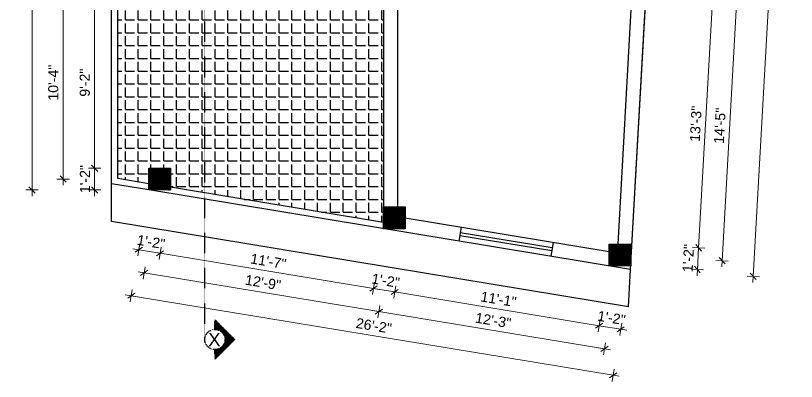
# Model space of a CAD drawing. Header units: inches. Extents: x -14619 to 1971361, y -855114 to -978.
# Drawn here: x 17587 to 18089, y -13115 to -12879 of the extents above; entities that cross this region are included whole.
import ezdxf

# ---------------------------------------------------------------- set-up
doc = ezdxf.new("R2010")
doc.units = ezdxf.units.IN
doc.header["$LTSCALE"] = 0.5
doc.header["$MEASUREMENT"] = 0
doc.header["$PDMODE"] = 66
doc.linetypes.add('CENTERX2', pattern=[4, 2.5, -0.5, 0.5, -0.5])
doc.layers.add('A-Sect-Iden', color=111, linetype='CENTERX2')
doc.layers.add('DIM', color=180, linetype='Continuous', lineweight=5)
doc.layers.add('Toilet', color=7, linetype='Continuous', lineweight=25)
doc.styles.add('arial', font='arial.ttf')
doc.styles.add('HEADING', font='swissel.ttf')
doc.dimstyles.new('1 96', dxfattribs={"dimtxt": 6.5, "dimasz": 4, "dimexe": 0, "dimexo": 0, "dimgap": 3, "dimtad": 1, "dimdec": 0, "dimzin": 11, "dimdsep": 46, "dimlunit": 3, "dimtxsty": 'arial', "dimblk": 'oblique', "dimcen": 4, "dimse1": 1, "dimse2": 1, "dimclrd": 256, "dimclre": 256, "dimclrt": 256, "dimadec": 0, "dimazin": 0, "dimtfac": 1, "dimtdec": 0, "dimtix": 1, "dimtmove": 0, "dimatfit": 3, "dimldrblk": 'Arrow2', "dimfxl": 1, "dimtolj": 1, "dimtzin": 0, "dimlwd": -1, "dimlwe": 9, "dimarcsym": 0})
pattern_1 = [(45, (-11973.81023, 5817.94261), (-0.08838834765, 0.08838834765), [])]

# ---------------------------------------------------------------- blocks, each defined once
blk = doc.blocks.new('oblique')
at = {"lineweight": 9}
for p, q in [((1, 0), (-1, 0)), ((-0.5, -0.5), (0.5, 0.5)), ((0, 1), (0, -1))]:
    blk.add_line(p, q, dxfattribs=at)
blk = doc.blocks.new('*D1276')
at = {"layer": 'Defpoints', "color": 0, "transparency": 16777216}
for p in [(17686.28, -12991.47), (17823.28, -13016.38), (17679.56, -13032.18)]:
    blk.add_point(p, dxfattribs=at)
at = {"layer": 'DIM', "transparency": 16777216}
blk.add_line((17816.93, -13054.84), (17679.56, -13032.18), dxfattribs=at)
at = {"layer": 'DIM', "transparency": 16777216, "xscale": 4, "yscale": 4, "zscale": 4}
for p, rotation in [((17679.56, -13032.18), 170.6334039607932), ((17816.93, -13054.84), 350.6334039607932)]:
    blk.add_blockref('oblique', p, dxfattribs=dict(at, rotation=rotation))
at = {"layer": 'DIM', "transparency": 16777216, "insert": (17749.27, -13037.33), "char_height": 6.5, "attachment_point": 5, "rotation": 350.6334, "style": 'arial'}
blk.add_mtext('\\A1;11\'-7"', dxfattribs=at)
blk = doc.blocks.new('_Oblique')
at = {"color": 0, "linetype": 'ByBlock', "lineweight": -2}
blk.add_line((-0.5, -0.5), (0.5, 0.5), dxfattribs=at)
blk = doc.blocks.new('Arrow2')
for p, q in [((-4.1, 0.75), (-3.08, 0)), ((0, 0), (-4.1, 0.75)), ((-3.08, 0), (-4.1, -0.75)), ((-4.1, -0.75), (0, 0))]:
    blk.add_line(p, q)
blk.add_solid([(-4.1, 0.75), (0, 0), (-3.08, 0), (-4.1, -0.75)])
blk = doc.blocks.new('*D1277')
at = {"layer": 'Defpoints', "color": 0, "transparency": 16777216}
for p in [(17672.28, -12991.47), (17686.28, -12991.47), (17665.93, -13029.94)]:
    blk.add_point(p, dxfattribs=at)
at = {"layer": 'DIM', "transparency": 16777216}
for p, q in [((17665.93, -13029.94), (17661.99, -13029.28)), ((17679.56, -13032.18), (17665.93, -13029.94)), ((17679.56, -13032.18), (17683.51, -13032.83))]:
    blk.add_line(p, q, dxfattribs=at)
at = {"layer": 'DIM', "transparency": 16777216, "xscale": 4, "yscale": 4, "zscale": 4}
for p, rotation in [((17665.93, -13029.94), 350.6334039607932), ((17679.56, -13032.18), 170.6334039607932)]:
    blk.add_blockref('oblique', p, dxfattribs=dict(at, rotation=rotation))
at = {"layer": 'DIM', "transparency": 16777216, "insert": (17673.77, -13024.88), "char_height": 6.5, "attachment_point": 5, "rotation": 350.6334, "style": 'arial'}
blk.add_mtext('\\A1;1\'-2"', dxfattribs=at)
blk = doc.blocks.new('*D1278')
at = {"layer": 'Defpoints', "color": 0, "transparency": 16777216}
for p in [(17823.28, -13016.38), (17837.28, -13016.38), (17830.56, -13057.09)]:
    blk.add_point(p, dxfattribs=at)
at = {"layer": 'DIM', "transparency": 16777216}
for p, q in [((17816.93, -13054.84), (17812.99, -13054.19)), ((17816.93, -13054.84), (17830.56, -13057.09)), ((17830.56, -13057.09), (17834.51, -13057.74))]:
    blk.add_line(p, q, dxfattribs=at)
at = {"layer": 'DIM', "transparency": 16777216, "xscale": 4, "yscale": 4, "zscale": 4}
for p, rotation in [((17816.93, -13054.84), 350.6334039607932), ((17830.56, -13057.09), 170.6334039607932)]:
    blk.add_blockref('oblique', p, dxfattribs=dict(at, rotation=rotation))
at = {"layer": 'DIM', "transparency": 16777216, "insert": (17824.77, -13049.79), "char_height": 6.5, "attachment_point": 5, "rotation": 350.6334, "style": 'arial'}
blk.add_mtext('\\A1;1\'-2"', dxfattribs=at)
blk = doc.blocks.new('*D1279')
at = {"layer": 'Defpoints', "color": 0, "transparency": 16777216}
for p in [(17837.28, -13016.38), (17968.53, -13040.28), (17962.17, -13078.8)]:
    blk.add_point(p, dxfattribs=at)
at = {"layer": 'DIM', "transparency": 16777216}
blk.add_line((17830.56, -13057.09), (17962.17, -13078.8), dxfattribs=at)
at = {"layer": 'DIM', "transparency": 16777216, "xscale": 4, "yscale": 4, "zscale": 4}
for p, rotation in [((17830.56, -13057.09), 170.6334039607932), ((17962.17, -13078.8), 350.6334039607932)]:
    blk.add_blockref('oblique', p, dxfattribs=dict(at, rotation=rotation))
at = {"layer": 'DIM', "transparency": 16777216, "insert": (17897.39, -13061.77), "char_height": 6.5, "attachment_point": 5, "rotation": 350.6334, "style": 'arial'}
blk.add_mtext('\\A1;11\'-1"', dxfattribs=at)
blk = doc.blocks.new('*D1280')
at = {"layer": 'Defpoints', "color": 0, "transparency": 16777216}
for p in [(17968.53, -13040.28), (17982.4, -13042.62), (17976.05, -13081.09)]:
    blk.add_point(p, dxfattribs=at)
at = {"layer": 'DIM', "transparency": 16777216}
for p, q in [((17962.17, -13078.8), (17958.23, -13078.15)), ((17962.17, -13078.8), (17976.05, -13081.09)), ((17976.05, -13081.09), (17980, -13081.74))]:
    blk.add_line(p, q, dxfattribs=at)
at = {"layer": 'DIM', "transparency": 16777216, "xscale": 4, "yscale": 4, "zscale": 4}
for p, rotation in [((17962.17, -13078.8), 350.6334039607932), ((17976.05, -13081.09), 170.6334039607932)]:
    blk.add_blockref('oblique', p, dxfattribs=dict(at, rotation=rotation))
at = {"layer": 'DIM', "transparency": 16777216, "insert": (17970.13, -13073.76), "char_height": 6.5, "attachment_point": 5, "rotation": 350.6334, "style": 'arial'}
blk.add_mtext('\\A1;1\'-2"', dxfattribs=at)
blk = doc.blocks.new('*D1281')
at = {"layer": 'Defpoints', "color": 0, "transparency": 16777216}
for p in [(17679.28, -12984.47), (17830.28, -13009.38), (17820.33, -13069.72)]:
    blk.add_point(p, dxfattribs=at)
at = {"layer": 'DIM', "transparency": 16777216}
blk.add_line((17669.33, -13044.81), (17820.33, -13069.72), dxfattribs=at)
at = {"layer": 'DIM', "transparency": 16777216, "xscale": 4, "yscale": 4, "zscale": 4}
for p, rotation in [((17669.33, -13044.81), 170.6334039608206), ((17820.33, -13069.72), 350.6334039608205)]:
    blk.add_blockref('oblique', p, dxfattribs=dict(at, rotation=rotation))
at = {"layer": 'DIM', "transparency": 16777216, "insert": (17745.85, -13051.03), "char_height": 6.5, "attachment_point": 5, "rotation": 350.6334, "style": 'arial'}
blk.add_mtext('\\A1;12\'-9"', dxfattribs=at)
blk = doc.blocks.new('*D1282')
at = {"layer": 'Defpoints', "color": 0, "transparency": 16777216}
for p in [(17830.28, -13009.38), (17975.53, -13033.28), (17965.56, -13093.68)]:
    blk.add_point(p, dxfattribs=at)
at = {"layer": 'DIM', "transparency": 16777216}
blk.add_line((17820.33, -13069.72), (17965.56, -13093.68), dxfattribs=at)
at = {"layer": 'DIM', "transparency": 16777216, "xscale": 4, "yscale": 4, "zscale": 4}
for p, rotation in [((17820.33, -13069.72), 170.6334039608209), ((17965.56, -13093.68), 350.6334039608208)]:
    blk.add_blockref('oblique', p, dxfattribs=dict(at, rotation=rotation))
at = {"layer": 'DIM', "transparency": 16777216, "insert": (17893.97, -13075.46), "char_height": 6.5, "attachment_point": 5, "rotation": 350.6334, "style": 'arial'}
blk.add_mtext('\\A1;12\'-3"', dxfattribs=at)
blk = doc.blocks.new('*D1283')
at = {"layer": 'Defpoints', "color": 0, "transparency": 16777216}
for p in [(17672.28, -12991.47), (17982.4, -13042.62), (17661.05, -13059.54)]:
    blk.add_point(p, dxfattribs=at)
at = {"layer": 'DIM', "transparency": 16777216}
blk.add_line((17971.17, -13110.69), (17661.05, -13059.54), dxfattribs=at)
at = {"layer": 'DIM', "transparency": 16777216, "xscale": 4, "yscale": 4, "zscale": 4}
for p, rotation in [((17661.05, -13059.54), 170.6334039608233), ((17971.17, -13110.69), 350.6334039608233)]:
    blk.add_blockref('oblique', p, dxfattribs=dict(at, rotation=rotation))
at = {"layer": 'DIM', "transparency": 16777216, "insert": (17817.14, -13078.88), "char_height": 6.5, "attachment_point": 5, "rotation": 350.6334, "style": 'arial'}
blk.add_mtext('\\A1;26\'-2"', dxfattribs=at)
blk = doc.blocks.new('*D1284')
at = {"layer": 'Defpoints', "color": 0, "transparency": 16777216}
for p in [(17637.46, -12977.47), (17672.28, -12977.47), (17672.28, -12991.47)]:
    blk.add_point(p, dxfattribs=at)
at = {"layer": 'DIM', "transparency": 16777216}
for p, q in [((17637.46, -12977.47), (17637.46, -12973.47)), ((17637.46, -12991.47), (17637.46, -12977.47)), ((17637.46, -12991.47), (17637.46, -12995.47))]:
    blk.add_line(p, q, dxfattribs=at)
at = {"layer": 'DIM', "transparency": 16777216, "xscale": 4, "yscale": 4, "zscale": 4}
for p, rotation in [((17637.46, -12977.47), 270), ((17637.46, -12991.47), 90)]:
    blk.add_blockref('oblique', p, dxfattribs=dict(at, rotation=rotation))
at = {"layer": 'DIM', "transparency": 16777216, "insert": (17631.2, -12984.47), "char_height": 6.5, "attachment_point": 5, "rotation": 90, "style": 'arial'}
blk.add_mtext('\\A1;1\'-2"', dxfattribs=at)
blk = doc.blocks.new('*D1285')
at = {"layer": 'Defpoints', "color": 0, "transparency": 16777216}
for p in [(17637.46, -12867.34), (17672.28, -12867.34), (17672.28, -12977.47)]:
    blk.add_point(p, dxfattribs=at)
at = {"layer": 'DIM', "transparency": 16777216}
blk.add_line((17637.46, -12977.47), (17637.46, -12867.34), dxfattribs=at)
at = {"layer": 'DIM', "transparency": 16777216, "xscale": 4, "yscale": 4, "zscale": 4}
for p, rotation in [((17637.46, -12867.34), 90), ((17637.46, -12977.47), 270)]:
    blk.add_blockref('oblique', p, dxfattribs=dict(at, rotation=rotation))
at = {"layer": 'DIM', "transparency": 16777216, "insert": (17631.14, -12922.4), "char_height": 6.5, "attachment_point": 5, "rotation": 90, "style": 'arial'}
blk.add_mtext('\\A1;9\'-2"', dxfattribs=at)
blk = doc.blocks.new('*D1291')
at = {"layer": 'Defpoints', "color": 0, "transparency": 16777216}
for p in [(17617.19, -12860.34), (17679.28, -12860.34), (17679.28, -12984.47)]:
    blk.add_point(p, dxfattribs=at)
at = {"layer": 'DIM', "transparency": 16777216}
blk.add_line((17617.19, -12984.47), (17617.19, -12860.34), dxfattribs=at)
at = {"layer": 'DIM', "transparency": 16777216, "xscale": 4, "yscale": 4, "zscale": 4}
for p, rotation in [((17617.19, -12860.34), 90), ((17617.19, -12984.47), 270)]:
    blk.add_blockref('oblique', p, dxfattribs=dict(at, rotation=rotation))
at = {"layer": 'DIM', "transparency": 16777216, "insert": (17610.87, -12922.4), "char_height": 6.5, "attachment_point": 5, "rotation": 90, "style": 'arial'}
blk.add_mtext('\\A1;10\'-4"', dxfattribs=at)
blk = doc.blocks.new('*D1294')
at = {"layer": 'Defpoints', "color": 0, "transparency": 16777216}
for p in [(17597.18, -12638.05), (17672.28, -12638.05), (17672.28, -12991.47)]:
    blk.add_point(p, dxfattribs=at)
at = {"layer": 'DIM', "transparency": 16777216}
blk.add_line((17597.18, -12991.47), (17597.18, -12638.05), dxfattribs=at)
at = {"layer": 'DIM', "transparency": 16777216, "xscale": 4, "yscale": 4, "zscale": 4}
for p, rotation in [((17597.18, -12638.05), 90), ((17597.18, -12991.47), 270)]:
    blk.add_blockref('oblique', p, dxfattribs=dict(at, rotation=rotation))
at = {"layer": 'DIM', "transparency": 16777216, "insert": (17590.86, -12814.76), "char_height": 6.5, "attachment_point": 5, "rotation": 90, "style": 'arial'}
blk.add_mtext('\\A1;29\'-5"', dxfattribs=at)
blk = doc.blocks.new('*D1300')
at = {"layer": 'Defpoints', "color": 0, "transparency": 16777216}
for p in [(17992.28, -12867.3), (17982.53, -13026.28), (18026.17, -13028.74)]:
    blk.add_point(p, dxfattribs=at)
at = {"layer": 'DIM', "transparency": 16777216}
blk.add_line((18035.13, -12869.71), (18026.17, -13028.74), dxfattribs=at)
at = {"layer": 'DIM', "transparency": 16777216, "xscale": 4, "yscale": 4, "zscale": 4}
for p, rotation in [((18035.13, -12869.71), 86.7745133990447), ((18026.17, -13028.74), 266.7745133990447)]:
    blk.add_blockref('oblique', p, dxfattribs=dict(at, rotation=rotation))
at = {"layer": 'DIM', "transparency": 16777216, "insert": (18024.34, -12948.87), "char_height": 6.5, "attachment_point": 5, "rotation": 86.7745, "style": 'arial'}
blk.add_mtext('\\A1;13\'-3"', dxfattribs=at)
blk = doc.blocks.new('*D1301')
at = {"layer": 'Defpoints', "color": 0, "transparency": 16777216}
for p in [(17982.53, -13026.28), (17982.53, -13040.28), (18025.38, -13042.69)]:
    blk.add_point(p, dxfattribs=at)
at = {"layer": 'DIM', "transparency": 16777216}
for p, q in [((18026.17, -13028.74), (18025.38, -13042.69)), ((18026.17, -13028.74), (18026.39, -13024.74)), ((18025.38, -13042.69), (18025.16, -13046.69))]:
    blk.add_line(p, q, dxfattribs=at)
at = {"layer": 'DIM', "transparency": 16777216, "xscale": 4, "yscale": 4, "zscale": 4}
for p, rotation in [((18026.17, -13028.74), 266.7745133990447), ((18025.38, -13042.69), 86.77451339904465)]:
    blk.add_blockref('oblique', p, dxfattribs=dict(at, rotation=rotation))
at = {"layer": 'DIM', "transparency": 16777216, "insert": (18019.52, -13035.36), "char_height": 6.5, "attachment_point": 5, "rotation": 86.7745, "style": 'arial'}
blk.add_mtext('\\A1;1\'-2"', dxfattribs=at)
blk = doc.blocks.new('*D1302')
at = {"layer": 'Defpoints', "color": 0, "transparency": 16777216}
for p in [(17985.28, -12860.3), (18051.02, -12864), (17975.53, -13033.28)]:
    blk.add_point(p, dxfattribs=at)
at = {"layer": 'DIM', "transparency": 16777216}
blk.add_line((18041.27, -13036.98), (18051.02, -12864), dxfattribs=at)
at = {"layer": 'DIM', "transparency": 16777216, "xscale": 4, "yscale": 4, "zscale": 4}
for p, rotation in [((18051.02, -12864), 86.77451339904093), ((18041.27, -13036.98), 266.7745133990409)]:
    blk.add_blockref('oblique', p, dxfattribs=dict(at, rotation=rotation))
at = {"layer": 'DIM', "transparency": 16777216, "insert": (18039.84, -12950.14), "char_height": 6.5, "attachment_point": 5, "rotation": 86.7745, "style": 'arial'}
blk.add_mtext('\\A1;14\'-5"', dxfattribs=at)
blk = doc.blocks.new('*D1305')
at = {"layer": 'Defpoints', "color": 0, "transparency": 16777216}
for p in [(18006.17, -12620.7), (18085.1, -12625.15), (17982.4, -13042.62)]:
    blk.add_point(p, dxfattribs=at)
at = {"layer": 'DIM', "transparency": 16777216}
blk.add_line((18061.32, -13047.07), (18085.1, -12625.15), dxfattribs=at)
at = {"layer": 'DIM', "transparency": 16777216, "xscale": 4, "yscale": 4, "zscale": 4}
for p, rotation in [((18085.1, -12625.15), 86.77451339904515), ((18061.32, -13047.07), 266.7745133990452)]:
    blk.add_blockref('oblique', p, dxfattribs=dict(at, rotation=rotation))
at = {"layer": 'DIM', "transparency": 16777216, "insert": (18066.9, -12835.75), "char_height": 6.5, "attachment_point": 5, "rotation": 86.7745, "style": 'arial'}
blk.add_mtext('\\A1;35\'-3"', dxfattribs=at)

msp = doc.modelspace()

# ---------------------------------------------------------------- hatches: boundary and pattern name
h = msp.add_hatch()
h.set_pattern_fill('ANSI31', color=256)
h.set_pattern_definition(pattern_1)
h.paths.add_polyline_path([(17686.35, -12761.34), (17672.35, -12761.34), (17672.35, -12775.34), (17686.35, -12775.34)])
h.paths.add_polyline_path([(17686.35, -12638.05), (17672.35, -12638.05), (17672.35, -12652.05), (17686.35, -12652.05)])
h.paths.add_polyline_path([(17837.28, -12630.21), (17823.28, -12630.21), (17823.28, -12644.21), (17837.28, -12644.21)])
h.paths.add_polyline_path([(18005.34, -12621.47), (17991.34, -12621.47), (17991.34, -12635.47), (18005.34, -12635.47), (18005.34, -12635.43)])
h.paths.add_polyline_path([(17997.46, -12761.34), (17983.46, -12761.34), (17983.46, -12775.34), (17997.46, -12775.34)])
h.paths.add_polyline_path([(17992.28, -12853.3), (17978.28, -12853.3), (17978.28, -12867.3), (17992.28, -12867.3)])
h.paths.add_polyline_path([(17837.28, -12761.34), (17823.28, -12761.34), (17823.28, -12775.34), (17837.28, -12775.34)])
h.paths.add_polyline_path([(17837.28, -12853.34), (17823.28, -12853.34), (17823.28, -12867.34), (17837.28, -12867.34)])
h.paths.add_polyline_path([(17686.28, -12853.34), (17672.28, -12853.34), (17672.28, -12867.34), (17686.28, -12867.34)])
h.paths.add_polyline_path([(17686.28, -12977.47), (17672.28, -12977.47), (17672.28, -12991.47), (17686.28, -12991.47)])
h.paths.add_polyline_path([(17837.28, -13002.38), (17823.28, -13002.38), (17823.28, -13016.38), (17837.28, -13016.38)])
h = msp.add_hatch()
h.set_pattern_fill('ANSI31', color=256)
h.set_pattern_definition(pattern_1)
h.paths.add_polyline_path([(17982.53, -13026.28), (17968.53, -13026.28), (17968.53, -13040.28), (17982.53, -13040.28)])
at = {"layer": 'A-Sect-Iden', "ltscale": 0.5}
h = msp.add_hatch(dxfattribs=at)
h.set_pattern_fill('ANSI37', color=2, scale=4.8, angle=359.9886, style=0)
h.set_pattern_definition([(225.0114023, (43633.3125, -7148.2881), (0.424348492, -0.424179628), []), (315.0114023, (43633.3125, -7148.2881), (0.424179628, 0.424348492), [])])
h.paths.add_polyline_path([(17714.84, -13081.22), (17714.84, -13074.99), (17727.55, -13087.71), (17714.84, -13100.42), (17714.84, -13094.18, 1)])
at = {"layer": 'Toilet'}
h = msp.add_hatch(dxfattribs=at)
h.set_pattern_fill('ANGLE', color=256, scale=30, style=0)
h.set_pattern_definition([(0, (-13899.042, 6703.496), (0, 8.25), [6, -2.25]), (90, (-13899.042, 6703.496), (-8.25, 5e-16), [6, -2.25])])
h.paths.add_polyline_path([(17652.28, -12765.34), (17652.28, -12984.11), (17672.28, -12987.41), (17672.28, -12977.47), (17686.28, -12977.47), (17686.28, -12989.72), (17823.28, -13012.32), (17823.28, -12867.34), (17722.28, -12867.34), (17686.28, -12867.34), (17686.28, -12867.34), (17672.28, -12867.34), (17672.28, -12853.34), (17682.35, -12853.34), (17682.35, -12775.34), (17672.35, -12775.34), (17672.35, -12765.34)])

# ---------------------------------------------------------------- linework, layer by layer
for p, q in [((17648.28, -13011.83), (17648.28, -12761.34)), ((17652.28, -12984.11), (17652.28, -12765.34)), ((17672.28, -12987.41), (17652.28, -12984.11)), ((17672.28, -12991.47), (17648.28, -12987.51)), ((17981.04, -13066.72), (17982.4, -13042.62))]:
    msp.add_line(p, q)
at = {"layer": 'A-Sect-Iden', "ltscale": 0.1}
msp.add_line((17708.36, -13087.7), (17708.36, -12572.26), dxfattribs=at)
msp.add_lwpolyline([(17714.84, -13081.22), (17714.84, -13074.99), (17727.55, -13087.71), (17714.84, -13100.42), (17714.84, -13094.18)], dxfattribs=at)
msp.add_circle((17714.84, -13087.7), 6.48, dxfattribs=at)
at = {"layer": 'Toilet'}
for p, q in [((17982.4, -13042.62), (18002.01, -12694.52)), ((17832.28, -12832.34), (17832.28, -13002.31)), ((17823.28, -12867.34), (17823.28, -13002.38)), ((17974.3, -13026.28), (17983.26, -12867.34)), ((17982.4, -13042.62), (17672.28, -12991.47)), ((17823.28, -13012.32), (17686.28, -12989.72)), ((17981.04, -13066.72), (17648.28, -13011.83)), ((17968.53, -13031.21), (17837.28, -13009.56)), ((17873.3, -13015.5), (17871.84, -13024.38)), ((17931.93, -13028.72), (17872.73, -13018.96)), ((17931.61, -13030.7), (17872.41, -13020.93)), ((17932.5, -13025.27), (17931.04, -13034.15))]:
    msp.add_line(p, q, dxfattribs=at)
msp.add_lwpolyline([(17982.4, -13042.62), (18002.01, -12694.52)], dxfattribs=at)
for points in [[(17672.28, -12977.47), (17686.28, -12977.47), (17686.28, -12991.47), (17672.28, -12991.47)], [(17823.28, -13002.38), (17837.28, -13002.38), (17837.28, -13016.38), (17823.28, -13016.38)], [(17968.53, -13026.28), (17982.53, -13026.28), (17982.53, -13040.28), (17968.53, -13040.28)]]:
    msp.add_lwpolyline(points, close=True, dxfattribs=at)

# ---------------------------------------------------------------- texts
at = {"layer": 'A-Sect-Iden', "ltscale": 0.5, "insert": (17714.52, -13087.78), "char_height": 8.64, "width": 27.6731, "attachment_point": 5, "style": 'HEADING'}
msp.add_mtext('{\\fArial|b0|i0|c0|p34;X}', dxfattribs=at)

# ---------------------------------------------------------------- dimensions: what is measured, and where the dimension line sits
at = {"layer": 'DIM'}
for p1, p2, distance, picture, middle in [((17982.4, -13042.62), (18006.17, -12620.7), -79.05, '*D1305', (18066.9, -12835.75)), ((17975.53, -13033.28), (17985.28, -12860.3), -65.85, '*D1302', (18039.84, -12950.14)), ((17679.28, -12984.47), (17830.28, -13009.38), -61.16, '*D1281', (17745.85, -13051.03)), ((17982.4, -13042.62), (17672.28, -12991.47), 68.99, '*D1283', (17817.14, -13078.88))]:
    dim = msp.add_aligned_dim(p1=p1, p2=p2, distance=distance, dimstyle='1 96', override={"dimtmove": 1}, dxfattribs=at)
    dim.commit()
    dim.dimension.update_dxf_attribs({"geometry": picture, "text_midpoint": middle})
for base, p1, p2, angle, picture, middle in [((17597.18, -12638.05), (17672.28, -12991.47), (17672.28, -12638.05), 90, '*D1294', (17590.86, -12814.76)), ((17617.19, -12860.34), (17679.28, -12984.47), (17679.28, -12860.34), 90, '*D1291', (17610.87, -12922.4)), ((17637.46, -12867.34), (17672.28, -12977.47), (17672.28, -12867.34), 90, '*D1285', (17631.14, -12922.4)), ((18026.17, -13028.74), (17992.28, -12867.3), (17982.53, -13026.28), 266.7745, '*D1300', (18024.34, -12948.87)), ((17637.46, -12977.47), (17672.28, -12991.47), (17672.28, -12977.47), 90, '*D1284', (17631.2, -12984.47)), ((17665.93, -13029.94), (17686.28, -12991.47), (17672.28, -12991.47), 170.6334, '*D1277', (17673.77, -13024.88)), ((17679.56, -13032.18), (17823.28, -13016.38), (17686.28, -12991.47), 170.6334, '*D1276', (17749.27, -13037.33)), ((17965.56, -13093.68), (17830.28, -13009.38), (17975.53, -13033.28), 170.6334, '*D1282', (17893.97, -13075.46)), ((17830.56, -13057.09), (17823.28, -13016.38), (17837.28, -13016.38), 170.6334, '*D1278', (17824.77, -13049.79)), ((17962.17, -13078.8), (17837.28, -13016.38), (17968.53, -13040.28), 170.6334, '*D1279', (17897.39, -13061.77)), ((18025.38, -13042.69), (17982.53, -13026.28), (17982.53, -13040.28), 266.7745, '*D1301', (18019.52, -13035.36)), ((17976.05, -13081.09), (17968.53, -13040.28), (17982.4, -13042.62), 170.6334, '*D1280', (17970.13, -13073.76))]:
    dim = msp.add_linear_dim(base=base, p1=p1, p2=p2, angle=angle, dimstyle='1 96', override={"dimtmove": 1}, dxfattribs=at)
    dim.commit()
    dim.dimension.update_dxf_attribs({"geometry": picture, "text_midpoint": middle})

doc.saveas('drawing.dxf')
